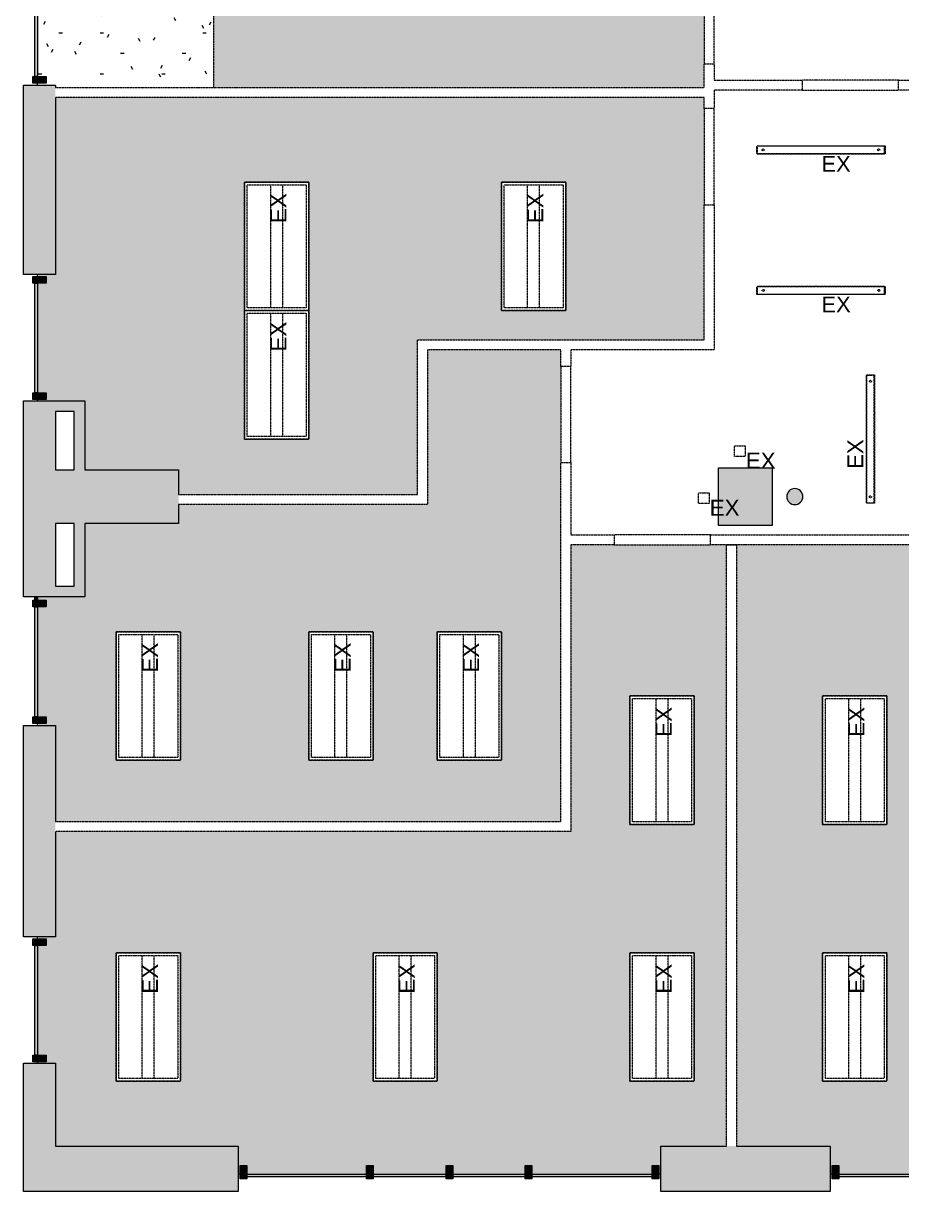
# Model space of a CAD drawing. Header units: inches. Extents: x -674 to 800, y -349 to 915.
# Drawn here: x -405 to -76.8, y -348.6 to 88 of the extents above; entities that cross this region are included whole.
import ezdxf

# ---------------------------------------------------------------- set-up
doc = ezdxf.new("R2010")
doc.units = ezdxf.units.IN
doc.header["$MEASUREMENT"] = 0
for name, pattern in [('Demolished', [0.1875, 0.125, -0.0625]), ('Demolished 3_128_', [0.046875, 0.023437, -0.023437]), ('Hidden 1_16_', [0.09375, 0.0625, -0.03125])]:
    doc.linetypes.add(name, pattern=pattern)
for name, color, linetype, lineweight in [('A-ANNO-NOTE', 131, 'Demolished', 9), ('A-CLNG', 13, 'Demolished', 9), ('A-CLNG-PATT', 13, 'Demolished', 9), ('A-COLS', 52, 'Continuous', 13), ('A-GLAZ-CURT', 52, 'Continuous', 13), ('A-GLAZ-CWMG', 51, 'Continuous', 13), ('A-WALL', 113, 'Continuous', 13), ('A-WALL-PATT', 111, 'Continuous', 13), ('E-LITE-EQPM', 33, 'Demolished', 9)]:
    doc.layers.add(name, color=color, linetype=linetype, lineweight=lineweight)
doc.styles.add('Arial', font='arial.ttf', dxfattribs={"height": 6})
doc.styles.add('Arial_1', font='arial.ttf', dxfattribs={"height": 5.880857})

# ---------------------------------------------------------------- blocks, each defined once
blk = doc.blocks.new('System Panel - Glazed-1565119-Reflected Ceiling Demolition Plan')
at = {"layer": 'A-GLAZ-CURT', "lineweight": 9}
blk.add_hatch(color=55, dxfattribs=at).paths.add_polyline_path([(-22.75, 1.75), (-22.75, 0.75), (22.75, 0.75), (22.75, 1.75)], flags=0)
at = {"layer": 'A-GLAZ-CURT', "color": 7, "lineweight": 20}
for p, q in [((-22.75, 0.75), (-22.75, 1.75)), ((-22.75, 1.75), (22.75, 1.75)), ((22.75, 0.75), (-22.75, 0.75)), ((22.75, 1.75), (22.75, 0.75))]:
    blk.add_line(p, q, dxfattribs=at)
blk = doc.blocks.new('Rectangular Mullion - Rectangular Mullion 1-1562989-Reflected Ceiling Demolition Plan')
at = {"layer": 'A-GLAZ-CWMG', "lineweight": 9}
blk.add_hatch(color=55, dxfattribs=at).paths.add_polyline_path([(0.4, 2.5), (1.25, 2.5), (1.25, -2.5), (-1.25, -2.5), (-1.25, 2.5)], flags=0)
at = {"layer": 'A-GLAZ-CWMG', "color": 7, "lineweight": 20}
for p, q in [((1.25, 2.5), (-1.25, 2.5)), ((-1.25, 2.5), (-1.25, -2.5)), ((1.25, -2.5), (1.25, 2.5)), ((-1.25, -2.5), (1.25, -2.5))]:
    blk.add_line(p, q, dxfattribs=at)
blk = doc.blocks.new('System Panel - Glazed-1567838-Reflected Ceiling Demolition Plan')
at = {"layer": 'A-GLAZ-CURT', "lineweight": 9}
blk.add_hatch(color=55, dxfattribs=at).paths.add_polyline_path([(-22.375, 1.75), (-22.375, 0.75), (22.375, 0.75), (22.375, 1.75)], flags=0)
at = {"layer": 'A-GLAZ-CURT', "color": 7, "lineweight": 20}
for p, q in [((-22.375, 0.75), (-22.375, 1.75)), ((-22.375, 1.75), (22.375, 1.75)), ((22.375, 0.75), (-22.375, 0.75)), ((22.375, 1.75), (22.375, 0.75))]:
    blk.add_line(p, q, dxfattribs=at)
blk = doc.blocks.new('System Panel - Glazed-1567839-Reflected Ceiling Demolition Plan')
at = {"layer": 'A-GLAZ-CURT', "lineweight": 9}
blk.add_hatch(color=55, dxfattribs=at).paths.add_polyline_path([(13.625, 1.75), (-13.625, 1.75), (-13.625, 0.75), (13.625, 0.75)], flags=0)
at = {"layer": 'A-GLAZ-CURT', "color": 7, "lineweight": 20}
for p, q in [((-13.625, 0.75), (-13.625, 1.75)), ((-13.625, 1.75), (13.625, 1.75)), ((13.625, 0.75), (-13.625, 0.75)), ((13.625, 1.75), (13.625, 0.75))]:
    blk.add_line(p, q, dxfattribs=at)
blk = doc.blocks.new('System Panel - Glazed-1567840-Reflected Ceiling Demolition Plan')
at = {"layer": 'A-GLAZ-CURT', "lineweight": 9}
blk.add_hatch(color=55, dxfattribs=at).paths.add_polyline_path([(-13.5, 1.75), (-13.5, 0.75), (13.5, 0.75), (13.5, 1.75)], flags=0)
at = {"layer": 'A-GLAZ-CURT', "color": 7, "lineweight": 20}
for p, q in [((-13.5, 0.75), (-13.5, 1.75)), ((-13.5, 1.75), (13.5, 1.75)), ((13.5, 0.75), (-13.5, 0.75)), ((13.5, 1.75), (13.5, 0.75))]:
    blk.add_line(p, q, dxfattribs=at)
blk = doc.blocks.new('System Panel - Glazed-1567841-Reflected Ceiling Demolition Plan')
at = {"layer": 'A-GLAZ-CURT', "lineweight": 9}
blk.add_hatch(color=55, dxfattribs=at).paths.add_polyline_path([(-14.16, 1.75), (-22.5, 1.75), (-22.5, 0.75), (22.5, 0.75), (22.5, 1.75)], flags=0)
at = {"layer": 'A-GLAZ-CURT', "color": 7, "lineweight": 20}
for p, q in [((-22.5, 0.75), (-22.5, 1.75)), ((-22.5, 1.75), (22.5, 1.75)), ((22.5, 0.75), (-22.5, 0.75)), ((22.5, 1.75), (22.5, 0.75))]:
    blk.add_line(p, q, dxfattribs=at)
blk = doc.blocks.new('Rectangular Mullion - Rectangular Mullion 1-1567834-Reflected Ceiling Demolition Plan')
at = {"layer": 'A-GLAZ-CWMG', "lineweight": 9}
blk.add_hatch(color=55, dxfattribs=at).paths.add_polyline_path([(1.25, -2.5), (-1.25, -2.5), (-1.25, 2.5), (1.25, 2.5), (1.25, -0.75)], flags=0)
at = {"layer": 'A-GLAZ-CWMG', "color": 7, "lineweight": 20}
for p, q in [((1.25, 2.5), (-1.25, 2.5)), ((-1.25, 2.5), (-1.25, -2.5)), ((1.25, -2.5), (1.25, 2.5)), ((-1.25, -2.5), (1.25, -2.5))]:
    blk.add_line(p, q, dxfattribs=at)
blk = doc.blocks.new('System Panel - Glazed-1568346-Reflected Ceiling Demolition Plan')
at = {"layer": 'A-GLAZ-CURT', "lineweight": 9}
blk.add_hatch(color=55, dxfattribs=at).paths.add_polyline_path([(20.5, -0.75), (-20.5, -0.75), (-20.5, -1.75), (20.5, -1.75)], flags=0)
at = {"layer": 'A-GLAZ-CURT', "color": 7, "lineweight": 20}
for p, q in [((-20.5, -1.75), (-20.5, -0.75)), ((-20.5, -0.75), (20.5, -0.75)), ((20.5, -1.75), (-20.5, -1.75)), ((20.5, -0.75), (20.5, -1.75))]:
    blk.add_line(p, q, dxfattribs=at)
blk = doc.blocks.new('Rectangular Mullion - Rectangular Mullion 1-1568341-Reflected Ceiling Demolition Plan')
at = {"layer": 'A-GLAZ-CWMG', "lineweight": 9}
blk.add_hatch(color=55, dxfattribs=at).paths.add_polyline_path([(1.25, 0.29), (1.25, -2.5), (-1.25, -2.5), (-1.25, 2.5), (1.25, 2.5), (1.25, 0.75)], flags=0)
at = {"layer": 'A-GLAZ-CWMG', "color": 7, "lineweight": 20}
for p, q in [((1.25, 2.5), (-1.25, 2.5)), ((-1.25, 2.5), (-1.25, -2.5)), ((1.25, -2.5), (1.25, 2.5)), ((-1.25, -2.5), (1.25, -2.5))]:
    blk.add_line(p, q, dxfattribs=at)
blk = doc.blocks.new('System Panel - Glazed-1622863-Reflected Ceiling Demolition Plan')
at = {"layer": 'A-GLAZ-CURT', "lineweight": 9}
blk.add_hatch(color=55, dxfattribs=at).paths.add_polyline_path([(0.625, -0.75), (-0.625, -0.75), (-0.625, -1.75), (0.625, -1.75)], flags=0)
at = {"layer": 'A-GLAZ-CURT', "color": 7, "lineweight": 20}
for p, q in [((-0.625, -1.75), (-0.625, -0.75)), ((-0.625, -0.75), (0.625, -0.75)), ((0.625, -1.75), (-0.625, -1.75)), ((0.625, -0.75), (0.625, -1.75))]:
    blk.add_line(p, q, dxfattribs=at)
blk = doc.blocks.new('System Panel - Glazed-1568976-Reflected Ceiling Demolition Plan')
at = {"layer": 'A-GLAZ-CURT', "lineweight": 9}
blk.add_hatch(color=55, dxfattribs=at).paths.add_polyline_path([(21.5, -0.75), (-21.5, -0.75), (-21.5, -1.75), (21.5, -1.75)], flags=0)
at = {"layer": 'A-GLAZ-CURT', "color": 7, "lineweight": 20}
for p, q in [((-21.5, -1.75), (-21.5, -0.75)), ((-21.5, -0.75), (21.5, -0.75)), ((21.5, -1.75), (-21.5, -1.75)), ((21.5, -0.75), (21.5, -1.75))]:
    blk.add_line(p, q, dxfattribs=at)
blk = doc.blocks.new('Rectangular Ceiling Light - Recessed - Existing 2_x4_-1694071-Reflected Ceiling Demolition Plan')
at = {"layer": 'E-LITE-EQPM', "color": 250, "linetype": 'Demolished 3_128_'}
for p, q in [((-24.74, -14.34), (-24.74, 9.66)), ((-24.74, 9.66), (23.26, 9.66)), ((23.26, 9.66), (23.26, -14.34)), ((-23.74, -13.34), (-23.74, 8.66)), ((-23.74, 8.66), (22.26, 8.66)), ((22.26, 8.66), (22.26, -13.34)), ((22.26, -0.09), (-23.74, -0.09)), ((22.26, -4.59), (-23.74, -4.59)), ((23.26, -14.34), (-24.74, -14.34)), ((22.26, -13.34), (-23.74, -13.34))]:
    blk.add_line(p, q, dxfattribs=at)
blk = doc.blocks.new('Rectangular Ceiling Light - Recessed - Existing 2_x4_-V1-Reflected Ceiling Demolition Plan')
at = {"layer": 'E-LITE-EQPM', "color": 250, "linetype": 'Demolished 3_128_'}
for p, q in [((-24.74, -14.34), (-24.74, 9.66)), ((-24.74, 9.66), (23.26, 9.66)), ((23.26, 9.66), (23.26, -14.34)), ((23.26, 9.66), (23.26, -14.34)), ((-23.74, -13.34), (-23.74, 8.66)), ((-23.74, 8.66), (22.26, 8.66)), ((22.26, 8.66), (22.26, -13.34)), ((22.26, -0.09), (-23.74, -0.09)), ((22.26, -4.59), (-23.74, -4.59)), ((23.26, -14.34), (-24.74, -14.34)), ((22.26, -13.34), (-23.74, -13.34))]:
    blk.add_line(p, q, dxfattribs=at)
blk = doc.blocks.new('Rectangular Ceiling Light - Recessed - Existing 2_x4_-V2-Reflected Ceiling Demolition Plan')
at = {"layer": 'E-LITE-EQPM', "color": 250, "linetype": 'Demolished 3_128_'}
for p, q in [((-24.74, -14.34), (-24.74, 9.66)), ((-24.74, -14.34), (-24.74, 9.66)), ((-24.74, 9.66), (23.26, 9.66)), ((23.26, 9.66), (23.26, -14.34)), ((-23.74, -13.34), (-23.74, 8.66)), ((-23.74, 8.66), (22.26, 8.66)), ((22.26, 8.66), (22.26, -13.34)), ((22.26, -0.09), (-23.74, -0.09)), ((22.26, -4.59), (-23.74, -4.59)), ((23.26, -14.34), (-24.74, -14.34)), ((22.26, -13.34), (-23.74, -13.34))]:
    blk.add_line(p, q, dxfattribs=at)
blk = doc.blocks.new('Square Downlight - Recessed - Existing 4_-1666450-Reflected Ceiling Demolition Plan')
at = {"layer": 'E-LITE-EQPM', "color": 250, "linetype": 'Demolished 3_128_'}
for p, q in [((-2, 2), (2, 2)), ((-2, -2), (-2, 2)), ((2, 2), (2, -2)), ((2, -2), (-2, -2))]:
    blk.add_line(p, q, dxfattribs=at)
blk = doc.blocks.new('Linear - Suspended - Existing - 4_-393497-Reflected Ceiling Demolition Plan')
at = {"layer": 'E-LITE-EQPM', "color": 250, "linetype": 'Demolished 3_128_'}
for p, q in [((-24, -1.5), (-24, 1.5)), ((-24, 1.5), (24, 1.5)), ((-23.8, 1.41), (-23.8, -1.43)), ((23.8, 1.41), (-23.8, 1.41)), ((23.8, -1.43), (23.8, 1.41)), ((24, 1.5), (24, -1.5)), ((24, -1.5), (-24, -1.5)), ((-23.8, -1.43), (23.8, -1.43))]:
    blk.add_line(p, q, dxfattribs=at)
for centre, radius in [((-21.6, 0), 0.379), ((21.6, 0), 0.378)]:
    blk.add_circle(centre, radius, dxfattribs=at)
blk = doc.blocks.new('Round Column - 06_ Diameter-1701335-Reflected Ceiling Demolition Plan')
at = {"layer": 'A-COLS', "lineweight": 9}
blk.add_hatch(color=55, dxfattribs=at).paths.add_polyline_path([(0, -3), (1.15, -2.77), (2.12, -2.12), (2.77, -1.15), (3, 0), (2.77, 1.15), (2.12, 2.12), (1.15, 2.77), (0, 3), (-1.15, 2.77), (-2.12, 2.12), (-2.77, 1.15), (-3, 0), (-2.77, -1.15), (-2.12, -2.12), (-1.15, -2.77)], flags=0)
at = {"layer": 'A-COLS', "color": 7, "lineweight": 20}
for start, end in [(90, 180), (180, 0), (0, 90)]:
    blk.add_arc((0, 0), 3, start, end, dxfattribs=at)

msp = doc.modelspace()

# ---------------------------------------------------------------- hatches: boundary and pattern name
at = {"layer": 'A-CLNG-PATT', "linetype": 'Demolished 3_128_', "lineweight": 13}
h = msp.add_hatch(dxfattribs=at)
h.set_pattern_fill('FP_1', color=253, style=0, pattern_type=2)
h.set_pattern_definition([(90, (205.695, 100.655), (24, 24), [4, -4, 8, -4, -4]), (90, (205.695, 100.655), (24, 24), [-20, 4, 0]), (0, (205.695, 100.655), (24, -24), [4, -4, 8, -4, -4]), (0, (205.695, 100.655), (24, -24), [-20, 4, 0])])
h.paths.add_polyline_path([(723.54, -342.1), (724.04, -342.1), (724.04, -331.6), (781.6, -331.6), (781.6, -303.97), (791.04, -303.97), (791.04, -303.35), (787.79, -303.35), (787.79, -300.85), (791.04, -300.85), (791.04, -272.35), (787.79, -272.35), (787.79, -269.85), (791.04, -269.85), (791.04, -239.1), (787.79, -239.1), (787.79, -236.6), (791.04, -236.6), (791.04, -186.1), (787.79, -186.1), (787.79, -183.6), (791.04, -183.6), (791.04, -152.16), (787.79, -152.16), (787.79, -149.66), (791.04, -149.66), (791.04, -120.22), (787.79, -120.22), (787.79, -117.72), (791.04, -117.72), (791.04, -116.97), (782.54, -116.97), (782.54, -98.53), (741.54, -98.53), (741.54, -91.35), (612.79, -91.35), (612.79, -87.6), (741.54, -87.6), (741.54, -78.53), (782.54, -78.53), (782.54, -62.1), (791.04, -62.1), (791.04, -61.35), (787.79, -61.35), (787.79, -58.85), (791.04, -58.85), (791.04, -30.35), (787.79, -30.35), (787.79, -27.85), (791.04, -27.85), (791.04, 3.65), (787.79, 3.65), (787.79, 6.15), (791.04, 6.15), (791.04, 29.4), (787.79, 29.4), (787.79, 28.78), (591.66, 28.78), (591.66, 32.53), (787.79, 32.53), (787.79, 31.9), (791.04, 31.9), (791.04, 56.4), (787.79, 56.4), (787.79, 58.9), (791.04, 58.9), (791.04, 89.59), (787.79, 89.59), (787.79, 92.09), (791.04, 92.09), (791.04, 120.78), (787.79, 120.78), (787.79, 123.28), (791.04, 123.28), (791.04, 124.03), (782.54, 124.03), (782.54, 141.47), (745.29, 141.47), (745.29, 149.59), (550.66, 149.59), (550.66, 32.53), (587.79, 32.53), (587.79, 28.78), (550.66, 28.78), (550.66, -87.6), (587.66, -87.6), (587.66, -91.35), (550.66, -91.35), (550.66, -160.58), (617.54, -160.58), (617.54, -174.45), (613.79, -174.45), (613.79, -164.33), (453.29, -164.33), (453.29, -175.45), (449.54, -175.45), (449.54, -160.58), (466.45, -160.58), (466.45, -106.85), (308.79, -106.85), (308.79, -331.6), (343.54, -331.6), (343.54, -342.1), (344.29, -342.1), (344.29, -338.85), (346.79, -338.85), (346.79, -342.1), (389.29, -342.1), (389.29, -338.85), (391.79, -338.85), (391.79, -342.1), (420.04, -342.1), (420.04, -338.85), (422.54, -338.85), (422.54, -342.1), (450.29, -342.1), (450.29, -338.85), (452.79, -338.85), (452.79, -342.1), (496.54, -342.1), (496.54, -338.85), (499.04, -338.85), (499.04, -342.1), (499.29, -342.1), (499.29, -331.6), (565.79, -331.6), (565.79, -342.1), (566.54, -342.1), (566.54, -338.85), (569.04, -338.85), (569.04, -342.1), (614.54, -342.1), (614.54, -338.85), (617.04, -338.85), (617.04, -342.1), (643.54, -342.1), (643.54, -338.85), (646.04, -338.85), (646.04, -342.1), (673.54, -342.1), (673.54, -338.85), (676.04, -338.85), (676.04, -342.1), (721.04, -342.1), (721.04, -338.85), (723.54, -338.85), (723.54, -341.62)], flags=0)
h.paths.add_polyline_path([(227.04, -342.1), (227.04, -338.85), (229.54, -338.85), (229.54, -342.1), (274.64, -342.1), (274.64, -338.85), (277.14, -338.85), (277.14, -342.1), (277.89, -342.1), (277.89, -331.6), (305.04, -331.6), (305.04, -106.85), (170.54, -106.85), (170.54, -342.1), (198.04, -342.1), (198.04, -338.85), (200.54, -338.85), (200.54, -342.1)], flags=0)
h.paths.add_polyline_path([(168.04, -342.1), (168.04, -338.85), (166.79, -338.85), (166.79, -106.85), (7.29, -106.85), (7.29, -338.85), (6.29, -338.85), (6.29, -342.1), (52.04, -342.1), (52.04, -338.85), (54.54, -338.85), (54.54, -342.1), (55.29, -342.1), (55.29, -331.6), (120.29, -331.6), (120.29, -342.1), (121.04, -342.1), (121.04, -338.85), (123.54, -338.85), (123.54, -342.1), (166.79, -342.1)], flags=0)
h.paths.add_polyline_path([(-100.21, -342.1), (-54.71, -342.1), (-54.71, -338.85), (-52.21, -338.85), (-52.21, -342.1), (-25.21, -342.1), (-25.21, -338.85), (-22.71, -338.85), (-22.71, -342.1), (3.79, -342.1), (3.79, -338.85), (3.54, -338.85), (3.54, -106.85), (-138.46, -106.85), (-138.46, -331.6), (-103.46, -331.6), (-103.46, -342.1), (-102.71, -342.1), (-102.71, -338.85), (-100.21, -338.85), (-100.21, -340.46)], flags=0)
h.paths.add_polyline_path([(-169.96, -342.1), (-169.96, -338.85), (-167.46, -338.85), (-167.46, -342.1), (-166.71, -342.1), (-166.71, -331.6), (-142.21, -331.6), (-142.21, -106.85), (-200.37, -106.85), (-200.37, -214.03), (-392.96, -214.03), (-392.96, -253.35), (-399.71, -253.35), (-399.71, -254.1), (-396.46, -254.1), (-396.46, -256.6), (-399.71, -256.6), (-399.71, -297.6), (-396.46, -297.6), (-396.46, -300.1), (-399.71, -300.1), (-399.71, -300.6), (-392.96, -300.6), (-392.96, -331.6), (-324.71, -331.6), (-324.71, -342.1), (-323.96, -342.1), (-323.96, -338.85), (-321.46, -338.85), (-321.46, -342.1), (-276.71, -342.1), (-276.71, -338.85), (-274.21, -338.85), (-274.21, -342.1), (-246.96, -342.1), (-246.96, -338.85), (-244.46, -338.85), (-244.46, -342.1), (-217.46, -342.1), (-217.46, -338.85), (-214.96, -338.85), (-214.96, -342.1)], flags=0)
h.paths.add_polyline_path([(617.04, -338.35), (613.79, -338.35), (613.79, -178.1), (617.54, -178.1), (617.54, -338.35)], flags=0)
h.paths.add_polyline_path([(449.54, -337.97), (449.54, -177.1), (453.29, -177.1), (453.29, -337.97), (450.29, -337.97)], flags=0)
h.paths.add_polyline_path([(-370.3, -307.35), (-370.3, -259.35), (-346.3, -259.35), (-346.3, -307.35), (-362.64, -307.35)], flags=0)
h.paths.add_polyline_path([(-178.3, -307.35), (-178.3, -259.35), (-154.3, -259.35), (-154.3, -307.35), (-166.71, -307.35)], flags=0)
h.paths.add_polyline_path([(-274.3, -307.35), (-274.3, -259.35), (-250.3, -259.35), (-250.3, -307.35)], flags=0)
h.paths.add_polyline_path([(55.29, -307.35), (37.7, -307.35), (37.7, -259.35), (61.7, -259.35), (61.7, -307.35), (60.8, -307.35)], flags=0)
h.paths.add_polyline_path([(-103.46, -307.35), (-106.3, -307.35), (-106.3, -259.35), (-82.3, -259.35), (-82.3, -307.35)], flags=0)
h.paths.add_polyline_path([(541.7, -307.35), (541.7, -259.35), (565.7, -259.35), (565.7, -307.35)], flags=0)
h.paths.add_polyline_path([(-34.3, -307.35), (-34.3, -259.35), (-10.3, -259.35), (-10.3, -307.35)], flags=0)
h.paths.add_polyline_path([(277.7, -307.35), (253.7, -307.35), (253.7, -259.35), (277.7, -259.35), (277.7, -260.71)], flags=0)
h.paths.add_polyline_path([(133.7, -307.35), (109.7, -307.35), (109.7, -259.35), (133.7, -259.35), (133.7, -260.71)], flags=0)
h.paths.add_polyline_path([(205.7, -307.35), (205.7, -259.35), (229.7, -259.35), (229.7, -307.35), (227.04, -307.35)], flags=0)
h.paths.add_polyline_path([(349.7, -307.35), (349.7, -259.35), (373.7, -259.35), (373.7, -307.35)], flags=0)
h.paths.add_polyline_path([(397.7, -307.35), (397.7, -259.35), (421.7, -259.35), (421.7, -307.35)], flags=0)
h.paths.add_polyline_path([(517.7, -307.35), (493.7, -307.35), (493.7, -259.35), (517.7, -259.35), (517.7, -283.35)], flags=0)
h.paths.add_polyline_path([(661.7, -283.35), (661.7, -235.35), (685.7, -235.35), (685.7, -283.35)], flags=0)
h.paths.add_polyline_path([(709.7, -283.35), (709.7, -235.35), (733.7, -235.35), (733.7, -283.35), (724.04, -283.35)], flags=0)
h.paths.add_polyline_path([(541.7, -235.35), (541.7, -187.35), (565.7, -187.35), (565.7, -235.35), (550.66, -235.35)], flags=0)
h.paths.add_polyline_path([(493.7, -235.35), (493.7, -187.35), (517.7, -187.35), (517.7, -235.35)], flags=0)
h.paths.add_polyline_path([(-154.3, -211.35), (-178.3, -211.35), (-178.3, -163.35), (-154.3, -163.35), (-154.3, -170.29)], flags=0)
h.paths.add_polyline_path([(-82.3, -211.35), (-106.3, -211.35), (-106.3, -163.35), (-82.3, -163.35)], flags=0)
h.paths.add_polyline_path([(-10.3, -211.35), (-34.3, -211.35), (-34.3, -163.35), (-10.3, -163.35), (-10.3, -178.97)], flags=0)
h.paths.add_polyline_path([(37.7, -211.35), (37.7, -163.35), (61.7, -163.35), (61.7, -211.35), (60.8, -211.35)], flags=0)
h.paths.add_polyline_path([(205.7, -211.35), (205.7, -163.35), (229.7, -163.35), (229.7, -211.35)], flags=0)
h.paths.add_polyline_path([(109.7, -211.35), (109.7, -163.35), (133.7, -163.35), (133.7, -211.35)], flags=0)
h.paths.add_polyline_path([(253.7, -211.35), (253.7, -163.35), (277.7, -163.35), (277.7, -211.35), (272.52, -211.35)], flags=0)
h.paths.add_polyline_path([(349.7, -211.35), (349.7, -163.35), (373.7, -163.35), (373.7, -211.35)], flags=0)
h.paths.add_polyline_path([(397.7, -211.35), (397.7, -163.35), (421.7, -163.35), (421.7, -211.35)], flags=0)
h.paths.add_polyline_path([(-313.59, -210.28), (-204.12, -210.28), (-204.12, -34.03), (-253.92, -34.03), (-253.92, -91.85), (-346.96, -91.85), (-346.96, -98.85), (-381.96, -98.85), (-381.96, -126.35), (-399.71, -126.35), (-399.71, -127.6), (-396.46, -127.6), (-396.46, -130.1), (-399.71, -130.1), (-399.71, -171.1), (-396.46, -171.1), (-396.46, -173.6), (-399.71, -173.6), (-399.71, -174.35), (-392.96, -174.35), (-392.96, -210.28), (-346.3, -210.28)], flags=0)
h.paths.add_polyline_path([(-370.3, -187.35), (-370.3, -139.35), (-346.3, -139.35), (-346.3, -187.35), (-362.64, -187.35)], flags=0)
h.paths.add_polyline_path([(-274.3, -187.35), (-298.3, -187.35), (-298.3, -139.35), (-274.3, -139.35)], flags=0)
h.paths.add_polyline_path([(-250.3, -187.35), (-250.3, -139.35), (-226.3, -139.35), (-226.3, -187.35)], flags=0)
h.paths.add_polyline_path([(661.7, -187.35), (661.7, -139.35), (685.7, -139.35), (685.7, -187.35)], flags=0)
h.paths.add_polyline_path([(709.7, -187.35), (709.7, -139.35), (733.7, -139.35), (733.7, -187.35)], flags=0)
h.paths.add_polyline_path([(-322.3, -88.1), (-257.67, -88.1), (-257.67, -30.28), (-150.56, -30.28), (-150.56, 60.35), (-392.96, 60.35), (-392.96, -5.85), (-399.71, -5.85), (-399.71, -6.6), (-396.46, -6.6), (-396.46, -9.1), (-399.71, -9.1), (-399.71, -50.1), (-396.46, -50.1), (-396.46, -52.6), (-399.71, -52.6), (-399.71, -53.1), (-381.96, -53.1), (-381.96, -78.85), (-346.96, -78.85), (-346.96, -88.1), (-329.22, -88.1)], flags=0)
h.paths.add_polyline_path([(-298.3, -67.35), (-322.3, -67.35), (-322.3, 28.65), (-298.3, 28.65), (-298.3, -34.03)], flags=0)
h.paths.add_polyline_path([(590.1, -43.35), (589.7, -43.35), (589.7, 4.65), (613.7, 4.65), (613.7, -43.35)], flags=0)
h.paths.add_polyline_path([(661.7, -43.35), (637.7, -43.35), (637.7, 4.65), (661.7, 4.65)], flags=0)
h.paths.add_polyline_path([(685.7, -43.35), (685.7, 4.65), (709.7, 4.65), (709.7, -43.35), (695.95, -43.35)], flags=0)
h.paths.add_polyline_path([(-226.3, -19.35), (-226.3, 28.65), (-202.3, 28.65), (-202.3, -19.35), (-204.12, -19.35)], flags=0)
h.paths.add_polyline_path([(-298.3, 64.1), (-150.56, 64.1), (-150.56, 178.53), (-333.96, 178.53), (-333.96, 64.1), (-322.3, 64.1)], flags=0)
h.paths.add_polyline_path([(589.7, 76.65), (589.7, 124.65), (613.7, 124.65), (613.7, 76.65), (590.1, 76.65)], flags=0)
h.paths.add_polyline_path([(709.7, 76.65), (685.7, 76.65), (685.7, 124.65), (709.7, 124.65), (709.7, 100.98)], flags=0)
h.paths.add_polyline_path([(661.7, 76.65), (637.7, 76.65), (637.7, 124.65), (661.7, 124.65), (661.7, 100.98)], flags=0)
h.paths.add_polyline_path([(-274.3, 100.65), (-298.3, 100.65), (-298.3, 148.65), (-274.3, 148.65), (-274.3, 100.98)], flags=0)
h.paths.add_polyline_path([(-250.3, 100.65), (-250.3, 148.65), (-226.3, 148.65), (-226.3, 100.65)], flags=0)
h.paths.add_polyline_path([(-200.37, 100.65), (-202.3, 100.65), (-202.3, 148.65), (-178.3, 148.65), (-178.3, 100.65)], flags=0)
h.paths.add_polyline_path([(652.13, 153.34), (745.29, 153.34), (745.29, 161.47), (782.54, 161.47), (782.54, 178.9), (787.54, 178.9), (787.54, 181.4), (790.79, 181.4), (790.79, 210.65), (787.54, 210.65), (787.54, 213.15), (790.79, 213.15), (790.79, 244.65), (787.54, 244.65), (787.54, 247.15), (790.79, 247.15), (790.79, 271.65), (787.54, 271.65), (787.54, 274.15), (790.79, 274.15), (790.79, 297.65), (787.54, 297.65), (787.54, 300.15), (790.79, 300.15), (790.79, 331.15), (787.54, 331.15), (787.54, 333.65), (790.79, 333.65), (790.79, 362.9), (787.54, 362.9), (787.54, 365.4), (790.79, 365.4), (790.79, 365.9), (782.29, 365.9), (782.29, 382.4), (743.04, 382.4), (743.04, 390.53), (550.66, 390.53), (550.66, 272.79), (781.79, 272.79), (781.79, 269.04), (550.66, 269.04), (550.66, 153.34), (637.7, 153.34)], flags=0)
h.paths.add_polyline_path([(637.7, 196.65), (637.7, 244.65), (661.7, 244.65), (661.7, 196.65)], flags=0)
h.paths.add_polyline_path([(590.1, 196.65), (589.7, 196.65), (589.7, 244.65), (613.7, 244.65), (613.7, 196.65)], flags=0)
h.paths.add_polyline_path([(685.7, 196.65), (685.7, 244.65), (709.7, 244.65), (709.7, 196.65), (695.95, 196.65)], flags=0)
h.paths.add_polyline_path([(649.7, 292.65), (637.7, 292.65), (637.7, 340.65), (661.7, 340.65), (661.7, 292.65)], flags=0)
h.paths.add_polyline_path([(613.7, 292.65), (589.7, 292.65), (589.7, 340.65), (613.7, 340.65)], flags=0)
h.paths.add_polyline_path([(685.7, 292.65), (685.7, 340.65), (709.7, 340.65), (709.7, 292.65), (695.95, 292.65)], flags=0)
h.paths.add_polyline_path([(695.95, 394.28), (743.04, 394.28), (743.04, 402.4), (782.29, 402.4), (782.29, 418.9), (791.1, 418.9), (791.07, 419.65), (787.85, 419.65), (787.85, 422.15), (791.1, 422.15), (791.1, 450.65), (787.85, 450.65), (787.85, 453.15), (791.1, 453.15), (791.1, 484.4), (787.85, 484.4), (787.85, 486.9), (791.1, 486.9), (791.1, 511.4), (787.79, 511.4), (787.79, 509.04), (550.66, 509.04), (550.66, 394.28), (685.7, 394.28)], flags=0)
h.paths.add_polyline_path([(685.7, 436.65), (685.7, 484.65), (709.7, 484.65), (709.7, 436.65), (695.95, 436.65)], flags=0)
h.paths.add_polyline_path([(613.7, 436.65), (589.7, 436.65), (589.7, 484.65), (613.7, 484.65), (613.7, 462.67)], flags=0)
h.paths.add_polyline_path([(661.7, 436.65), (637.7, 436.65), (637.7, 484.65), (661.7, 484.65), (661.7, 462.67)], flags=0)
h = msp.add_hatch(dxfattribs=at)
h.set_pattern_fill('FP_3', color=8, style=0, pattern_type=2)
h.set_pattern_definition([(0, (0, 0), (30.72, 7.68), [1.267, -21.773, 1.267, -21.773, -122.88]), (0, (0, 0), (30.72, 7.68), [-46.08, 1.267, -44.813, 1.267, -21.773, -53.76]), (0, (0, 0), (30.72, 7.68), [-115.2, 1.267, -14.093, 1.267, -37.133]), (120, (11.52, 3.84), (-22.01108, 22.7643), [1.267, -21.773, 1.267, -21.773, -122.88]), (120, (11.52, 3.84), (-22.01108, 22.7643), [-46.08, 1.267, -44.813, 1.267, -21.773, -53.76]), (120, (11.52, 3.84), (-22.01108, 22.7643), [-115.2, 1.267, -14.093, 1.267, -37.133]), (240, (15.36, 19.2), (-8.70892, -30.4443), [1.267, -21.773, 1.267, -21.773, -122.88]), (240, (15.36, 19.2), (-8.70892, -30.4443), [-46.08, 1.267, -44.813, 1.267, -21.773, -53.76]), (240, (15.36, 19.2), (-8.70892, -30.4443), [-115.2, 1.267, -14.093, 1.267, -37.133])])
h.paths.add_polyline_path([(-65, -32.22), (18.06, -32.22), (18.06, -2.17), (-67.07, -2.17), (-67.07, -32.22)], flags=0)
h.paths.add_polyline_path([(-392.96, 64.1), (-333.96, 64.1), (-333.96, 178.53), (-343.84, 178.53), (-343.84, 122.28), (-392.96, 122.28), (-392.96, 114.35), (-399.71, 114.35), (-399.71, 113.65), (-396.46, 113.65), (-396.46, 111.15), (-399.71, 111.15), (-399.71, 68.15), (-396.46, 68.15), (-396.46, 65.65), (-399.71, 65.65), (-399.71, 64.9), (-392.96, 64.9)], flags=0)
at = {"layer": 'A-WALL-PATT'}
for points in [[(-404.96, -5.85), (-392.96, -5.85), (-392.96, 64.9), (-404.96, 64.9), (-404.96, 60.35)], [(-392.96, -126.35), (-392.96, -53.1), (-404.96, -53.1), (-404.96, -126.35), (-399.71, -126.35)], [(-385.96, -57.1), (-385.96, -53.1), (-392.96, -53.1), (-392.96, -57.1)], [(-125.21, -99.6), (-125.21, -78.1), (-145.21, -78.1), (-145.21, -99.6)], [(-381.96, -98.85), (-346.96, -98.85), (-346.96, -78.85), (-392.96, -78.85), (-392.96, -98.85), (-385.96, -98.85)], [(-381.96, -126.35), (-381.96, -122.35), (-392.96, -122.35), (-392.96, -126.35), (-385.96, -126.35)], [(-392.96, -253.35), (-392.96, -174.35), (-404.96, -174.35), (-404.96, -253.35)], [(-392.96, -348.6), (-392.96, -300.6), (-404.96, -300.6), (-404.96, -348.6)], [(-392.96, -348.6), (-324.71, -348.6), (-324.71, -331.6), (-392.96, -331.6)], [(-103.46, -348.6), (-103.46, -331.6), (-166.71, -331.6), (-166.71, -348.6), (-150.92, -348.6)]]:
    msp.add_hatch(color=8, dxfattribs=at).paths.add_polyline_path(points, flags=0)
h = msp.add_hatch(color=8, dxfattribs=at)
h.paths.add_polyline_path([(-381.96, -122.35), (-381.96, -98.85), (-385.96, -98.85), (-385.96, -122.35)], flags=0)
h.paths.add_polyline_path([(-381.96, -78.85), (-381.96, -53.1), (-385.96, -53.1), (-385.96, -78.85), (-384.23, -78.85)], flags=0)

# ---------------------------------------------------------------- linework, layer by layer
at = {"layer": 'A-CLNG', "color": 250, "linetype": 'Demolished 3_128_'}
for p, q in [((-333.96, 178.53), (-333.96, 64.1)), ((-399.71, 64.9), (-399.71, 65.65)), ((-298.3, 28.65), (-322.3, 28.65)), ((-322.3, 28.65), (-322.3, -67.35)), ((-298.3, -67.35), (-298.3, 28.65)), ((-202.3, 28.65), (-226.3, 28.65)), ((-226.3, 28.65), (-226.3, -19.35)), ((-202.3, -19.35), (-202.3, 28.65)), ((-399.71, -6.6), (-399.71, -5.85)), ((-226.3, -19.35), (-202.3, -19.35)), ((-399.71, -53.1), (-399.71, -52.6)), ((-322.3, -67.35), (-298.3, -67.35)), ((-346.3, -139.35), (-370.3, -139.35)), ((-370.3, -139.35), (-370.3, -187.35)), ((-346.3, -187.35), (-346.3, -139.35)), ((-274.3, -139.35), (-298.3, -139.35)), ((-298.3, -139.35), (-298.3, -187.35)), ((-274.3, -187.35), (-274.3, -139.35)), ((-226.3, -139.35), (-250.3, -139.35)), ((-250.3, -139.35), (-250.3, -187.35)), ((-226.3, -187.35), (-226.3, -139.35)), ((-154.3, -163.35), (-178.3, -163.35)), ((-178.3, -163.35), (-178.3, -211.35)), ((-154.3, -211.35), (-154.3, -163.35)), ((-82.3, -163.35), (-106.3, -163.35)), ((-106.3, -163.35), (-106.3, -211.35)), ((-82.3, -211.35), (-82.3, -163.35)), ((-399.71, -174.35), (-399.71, -173.6)), ((-370.3, -187.35), (-346.3, -187.35)), ((-298.3, -187.35), (-274.3, -187.35)), ((-250.3, -187.35), (-226.3, -187.35)), ((-178.3, -211.35), (-154.3, -211.35)), ((-106.3, -211.35), (-82.3, -211.35)), ((-399.71, -254.1), (-399.71, -253.35)), ((-346.3, -259.35), (-370.3, -259.35)), ((-370.3, -259.35), (-370.3, -307.35)), ((-346.3, -307.35), (-346.3, -259.35)), ((-250.3, -259.35), (-274.3, -259.35)), ((-274.3, -259.35), (-274.3, -307.35)), ((-250.3, -307.35), (-250.3, -259.35)), ((-154.3, -259.35), (-178.3, -259.35)), ((-178.3, -259.35), (-178.3, -307.35)), ((-154.3, -307.35), (-154.3, -259.35)), ((-82.3, -259.35), (-106.3, -259.35)), ((-106.3, -259.35), (-106.3, -307.35)), ((-82.3, -307.35), (-82.3, -259.35)), ((-399.71, -300.6), (-399.71, -300.1)), ((-370.3, -307.35), (-346.3, -307.35)), ((-274.3, -307.35), (-250.3, -307.35)), ((-178.3, -307.35), (-154.3, -307.35)), ((-106.3, -307.35), (-82.3, -307.35)), ((-323.96, -342.1), (-324.71, -342.1)), ((-166.71, -342.1), (-167.46, -342.1)), ((-102.71, -342.1), (-103.46, -342.1))]:
    msp.add_line(p, q, dxfattribs=at)
at = {"layer": 'A-WALL', "color": 250, "linetype": 'Demolished 3_128_', "lineweight": 9}
for p, q in [((-150.56, 108.9), (-150.56, 72.9)), ((-146.81, 72.9), (-146.81, 108.9)), ((-77.94, 66.78), (-113.94, 66.78)), ((-113.94, 63.03), (-77.94, 63.03)), ((-150.56, 56.22), (-150.56, 20.22)), ((-146.81, 20.22), (-146.81, 56.22)), ((-204.12, -40.16), (-204.12, -76.16)), ((-200.37, -76.16), (-200.37, -40.16)), ((-148.24, -103.1), (-184.24, -103.1)), ((-184.24, -106.85), (-148.24, -106.85))]:
    msp.add_line(p, q, dxfattribs=at)
at = {"layer": 'A-WALL', "color": 7, "linetype": 'Hidden 1_16_', "lineweight": 20}
for p, q in [((-150.56, 64.1), (-150.56, 72.9)), ((-150.56, 72.9), (-146.81, 72.9)), ((-146.81, 72.9), (-146.81, 66.78)), ((-146.81, 66.78), (-113.94, 66.78)), ((-113.94, 66.78), (-113.94, 63.03)), ((-77.94, 66.78), (-70.82, 66.78)), ((-77.94, 63.03), (-77.94, 66.78)), ((-392.96, 64.1), (-150.56, 64.1)), ((-146.81, 63.03), (-146.81, 56.22)), ((-113.94, 63.03), (-146.81, 63.03)), ((-70.82, 63.03), (-77.94, 63.03)), ((-150.56, 60.35), (-392.96, 60.35)), ((-150.56, 56.22), (-150.56, 60.35)), ((-146.81, 56.22), (-150.56, 56.22)), ((-150.56, -30.28), (-150.56, 20.22)), ((-150.56, 20.22), (-146.81, 20.22)), ((-146.81, 20.22), (-146.81, -34.03)), ((-257.67, -30.28), (-150.56, -30.28)), ((-257.67, -88.1), (-257.67, -30.28)), ((-204.12, -34.03), (-253.92, -34.03)), ((-253.92, -34.03), (-253.92, -91.85)), ((-204.12, -40.16), (-204.12, -34.03)), ((-146.81, -34.03), (-200.37, -34.03)), ((-200.37, -34.03), (-200.37, -40.16)), ((-200.37, -40.16), (-204.12, -40.16)), ((-204.12, -210.28), (-204.12, -76.16)), ((-204.12, -76.16), (-200.37, -76.16)), ((-200.37, -76.16), (-200.37, -103.1)), ((-346.96, -88.1), (-257.67, -88.1)), ((-253.92, -91.85), (-346.96, -91.85)), ((-200.37, -103.1), (-184.24, -103.1)), ((-184.24, -103.1), (-184.24, -106.85)), ((-148.24, -106.85), (-148.24, -103.1)), ((-148.24, -103.1), (-37.67, -103.1)), ((-184.24, -106.85), (-200.37, -106.85)), ((-200.37, -106.85), (-200.37, -214.03)), ((-37.67, -106.85), (-148.24, -106.85)), ((-142.21, -331.6), (-142.21, -106.85)), ((-142.21, -106.85), (-138.46, -106.85)), ((-138.46, -106.85), (-138.46, -331.6)), ((-392.96, -210.28), (-204.12, -210.28)), ((-200.37, -214.03), (-392.96, -214.03))]:
    msp.add_line(p, q, dxfattribs=at)
at = {"layer": 'A-WALL', "color": 7, "lineweight": 20}
for p, q in [((-404.96, -5.85), (-404.96, 64.9)), ((-404.96, 64.9), (-392.96, 64.9)), ((-392.96, 64.9), (-392.96, 64.1)), ((-392.96, 60.35), (-392.96, -5.85)), ((-392.96, -5.85), (-404.96, -5.85)), ((-404.96, -126.35), (-404.96, -53.1)), ((-404.96, -53.1), (-381.96, -53.1)), ((-381.96, -53.1), (-381.96, -78.85)), ((-392.96, -57.1), (-392.96, -78.85)), ((-385.96, -57.1), (-392.96, -57.1)), ((-385.96, -78.85), (-385.96, -57.1)), ((-145.21, -99.6), (-145.21, -78.1)), ((-145.21, -78.1), (-125.21, -78.1)), ((-125.21, -78.1), (-125.21, -99.6)), ((-392.96, -78.85), (-385.96, -78.85)), ((-381.96, -78.85), (-346.96, -78.85)), ((-346.96, -78.85), (-346.96, -88.1)), ((-346.96, -91.85), (-346.96, -98.85)), ((-392.96, -98.85), (-392.96, -122.35)), ((-385.96, -98.85), (-392.96, -98.85)), ((-385.96, -122.35), (-385.96, -98.85)), ((-346.96, -98.85), (-381.96, -98.85)), ((-381.96, -98.85), (-381.96, -126.35)), ((-125.21, -99.6), (-145.21, -99.6)), ((-381.96, -126.35), (-404.96, -126.35)), ((-392.96, -122.35), (-385.96, -122.35)), ((-404.96, -253.35), (-404.96, -174.35)), ((-404.96, -174.35), (-392.96, -174.35)), ((-392.96, -174.35), (-392.96, -210.28)), ((-392.96, -214.03), (-392.96, -253.35)), ((-392.96, -253.35), (-404.96, -253.35)), ((-404.96, -348.6), (-404.96, -300.6)), ((-404.96, -300.6), (-392.96, -300.6)), ((-392.96, -300.6), (-392.96, -331.6)), ((-392.96, -331.6), (-324.71, -331.6)), ((-324.71, -331.6), (-324.71, -348.6)), ((-166.71, -331.6), (-142.21, -331.6)), ((-166.71, -348.6), (-166.71, -331.6)), ((-138.46, -331.6), (-103.46, -331.6)), ((-103.46, -331.6), (-103.46, -348.6)), ((-324.71, -348.6), (-404.96, -348.6)), ((-103.46, -348.6), (-166.71, -348.6))]:
    msp.add_line(p, q, dxfattribs=at)

# ---------------------------------------------------------------- block references
at = {"layer": 'A-COLS', "lineweight": 9}
msp.add_blockref('Round Column - 06_ Diameter-1701335-Reflected Ceiling Demolition Plan', (-116.71, -88.85), dxfattribs=at)
at = {"layer": 'A-GLAZ-CURT', "lineweight": 9}
for name, p, rotation in [('System Panel - Glazed-1568976-Reflected Ceiling Demolition Plan', (-398.96, 89.65), 269.9999999999999), ('System Panel - Glazed-1568346-Reflected Ceiling Demolition Plan', (-398.96, -29.6), 269.9999999999999), ('System Panel - Glazed-1622863-Reflected Ceiling Demolition Plan', (-398.96, -126.97), 269.9999999999999), ('System Panel - Glazed-1568346-Reflected Ceiling Demolition Plan', (-398.96, -150.6), 269.9999999999999), ('System Panel - Glazed-1568346-Reflected Ceiling Demolition Plan', (-398.96, -277.1), 269.9999999999999), ('System Panel - Glazed-1567838-Reflected Ceiling Demolition Plan', (-299.09, -341.35), 180), ('System Panel - Glazed-1567839-Reflected Ceiling Demolition Plan', (-260.59, -341.35), 180), ('System Panel - Glazed-1567840-Reflected Ceiling Demolition Plan', (-230.96, -341.35), 180), ('System Panel - Glazed-1567841-Reflected Ceiling Demolition Plan', (-192.46, -341.35), 180), ('System Panel - Glazed-1565119-Reflected Ceiling Demolition Plan', (-77.46, -341.35), 180)]:
    msp.add_blockref(name, p, dxfattribs=dict(at, rotation=rotation))
at = {"layer": 'A-GLAZ-CWMG', "lineweight": 9, "extrusion": (0, 0, -1), "rotation": 270.0000000000001}
for p in [(398.96, 66.9), (398.96, -7.85), (398.96, -51.35), (398.96, -128.85), (398.96, -172.35), (398.96, -255.35), (398.96, -298.85)]:
    msp.add_blockref('Rectangular Mullion - Rectangular Mullion 1-1568341-Reflected Ceiling Demolition Plan', p, dxfattribs=at)
at = {"layer": 'A-GLAZ-CWMG', "lineweight": 9, "extrusion": (0, 0, -1)}
for name, p in [('Rectangular Mullion - Rectangular Mullion 1-1567834-Reflected Ceiling Demolition Plan', (322.71, -341.35)), ('Rectangular Mullion - Rectangular Mullion 1-1567834-Reflected Ceiling Demolition Plan', (275.46, -341.35)), ('Rectangular Mullion - Rectangular Mullion 1-1567834-Reflected Ceiling Demolition Plan', (245.71, -341.35)), ('Rectangular Mullion - Rectangular Mullion 1-1567834-Reflected Ceiling Demolition Plan', (216.21, -341.35)), ('Rectangular Mullion - Rectangular Mullion 1-1567834-Reflected Ceiling Demolition Plan', (168.71, -341.35)), ('Rectangular Mullion - Rectangular Mullion 1-1562989-Reflected Ceiling Demolition Plan', (101.46, -341.35))]:
    msp.add_blockref(name, p, dxfattribs=at)
at = {"layer": 'E-LITE-EQPM', "color": 250, "linetype": 'Demolished 3_128_'}
for name, p in [('Linear - Suspended - Existing - 4_-393497-Reflected Ceiling Demolition Plan', (-106.94, 40.72)), ('Linear - Suspended - Existing - 4_-393497-Reflected Ceiling Demolition Plan', (-106.94, -11.79)), ('Square Downlight - Recessed - Existing 4_-1666450-Reflected Ceiling Demolition Plan', (-137.21, -71.85)), ('Square Downlight - Recessed - Existing 4_-1666450-Reflected Ceiling Demolition Plan', (-150.69, -89.47))]:
    msp.add_blockref(name, p, dxfattribs=at)
for name, p, rotation in [('Rectangular Ceiling Light - Recessed - Existing 2_x4_-V1-Reflected Ceiling Demolition Plan', (-307.96, 3.92), 270.0000000000011), ('Rectangular Ceiling Light - Recessed - Existing 2_x4_-1694071-Reflected Ceiling Demolition Plan', (-211.96, 3.92), 270.0000000000011), ('Rectangular Ceiling Light - Recessed - Existing 2_x4_-V2-Reflected Ceiling Demolition Plan', (-307.96, -44.08), 270.0000000000011), ('Linear - Suspended - Existing - 4_-393497-Reflected Ceiling Demolition Plan', (-88.44, -67.35), 269.9999999999997), ('Rectangular Ceiling Light - Recessed - Existing 2_x4_-1694071-Reflected Ceiling Demolition Plan', (-355.96, -164.08), 270.0000000000011), ('Rectangular Ceiling Light - Recessed - Existing 2_x4_-1694071-Reflected Ceiling Demolition Plan', (-283.96, -164.08), 270.0000000000011), ('Rectangular Ceiling Light - Recessed - Existing 2_x4_-1694071-Reflected Ceiling Demolition Plan', (-235.96, -164.08), 270.0000000000011), ('Rectangular Ceiling Light - Recessed - Existing 2_x4_-1694071-Reflected Ceiling Demolition Plan', (-163.96, -188.08), 270.0000000000009), ('Rectangular Ceiling Light - Recessed - Existing 2_x4_-1694071-Reflected Ceiling Demolition Plan', (-91.96, -188.08), 270.0000000000009), ('Rectangular Ceiling Light - Recessed - Existing 2_x4_-1694071-Reflected Ceiling Demolition Plan', (-355.96, -284.08), 270.000000000001), ('Rectangular Ceiling Light - Recessed - Existing 2_x4_-1694071-Reflected Ceiling Demolition Plan', (-259.96, -284.08), 270.000000000001), ('Rectangular Ceiling Light - Recessed - Existing 2_x4_-1694071-Reflected Ceiling Demolition Plan', (-163.96, -284.08), 270.000000000001), ('Rectangular Ceiling Light - Recessed - Existing 2_x4_-1694071-Reflected Ceiling Demolition Plan', (-91.96, -284.08), 270.000000000001)]:
    msp.add_blockref(name, p, dxfattribs=dict(at, rotation=rotation))

# ---------------------------------------------------------------- texts
at = {"layer": 'A-ANNO-NOTE', "color": 7, "linetype": 'Demolished 3_128_', "attachment_point": 1, "line_spacing_factor": 0.941778}
for insert, char_height, width, style in [((-106.78, 38.44), 5.881, 13.104, 'Arial_1'), ((-106.78, -14.07), 5.881, 13.104, 'Arial_1'), ((-135.06, -72.38), 6, 13.3693, 'Arial'), ((-148.53, -90.01), 6, 13.3693, 'Arial')]:
    msp.add_mtext('EX', dxfattribs=dict(at, insert=insert, char_height=char_height, width=width, style=style))
at = {"layer": 'A-ANNO-NOTE', "color": 7, "linetype": 'Demolished 3_128_', "attachment_point": 1, "rotation": 90, "line_spacing_factor": 0.941778}
for insert, char_height, width, style in [((-312.71, 13.36), 6, 13.3693, 'Arial'), ((-216.71, 13.36), 6, 13.3693, 'Arial'), ((-312.71, -34.64), 6, 13.3693, 'Arial'), ((-97.03, -78.42), 5.881, 13.104, 'Arial_1'), ((-360.71, -154.64), 6, 13.3693, 'Arial'), ((-288.71, -154.64), 6, 13.3693, 'Arial'), ((-240.71, -154.64), 6, 13.3693, 'Arial'), ((-168.71, -178.64), 6, 13.3693, 'Arial'), ((-96.71, -178.64), 6, 13.3693, 'Arial'), ((-360.71, -274.64), 6, 13.3693, 'Arial'), ((-264.71, -274.64), 6, 13.3693, 'Arial'), ((-168.71, -274.64), 6, 13.3693, 'Arial'), ((-96.71, -274.64), 6, 13.3693, 'Arial')]:
    msp.add_mtext('EX', dxfattribs=dict(at, insert=insert, char_height=char_height, width=width, style=style))

doc.saveas('drawing.dxf')
